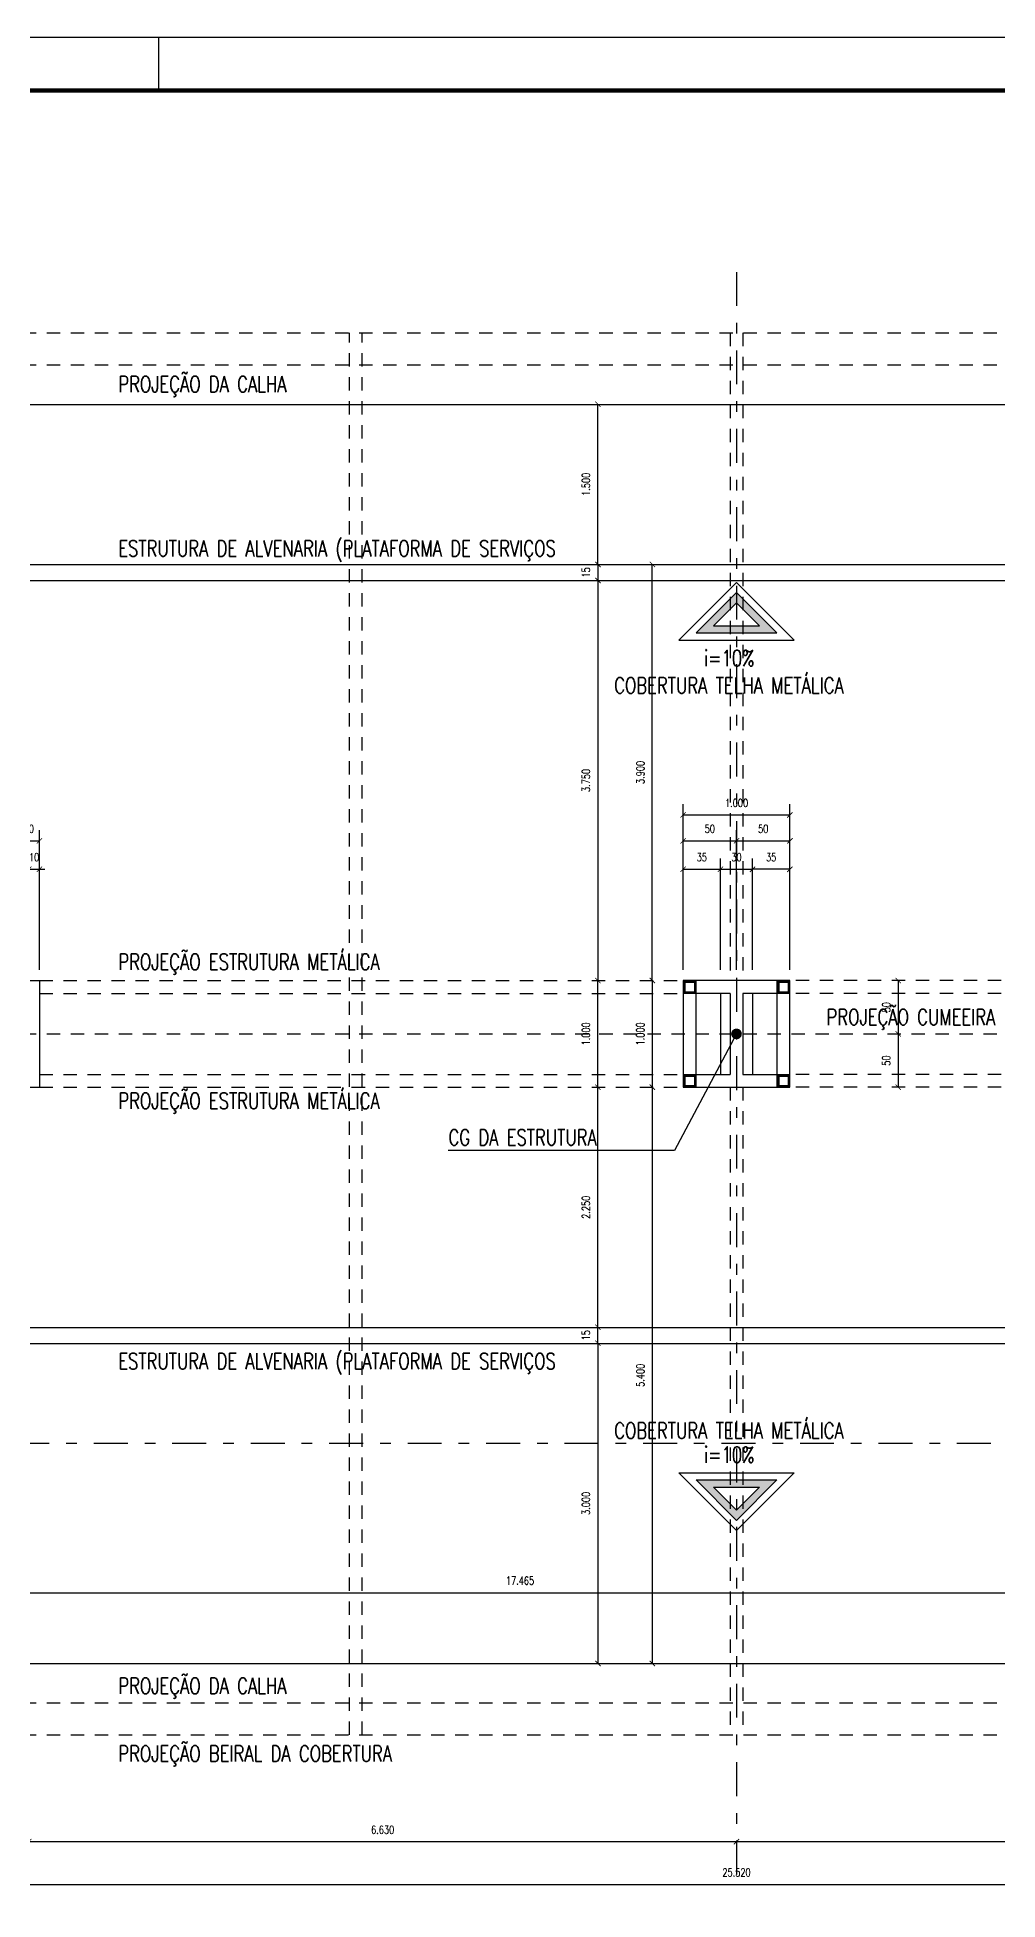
# Model space of a CAD drawing. Extents: x 231.8 to 328.5, y 64.7 to 125.7.
# Drawn here: x 289.37 to 298.36, y 108.22 to 125.68 of the extents above; entities that cross this region are included whole.
import ezdxf

# ---------------------------------------------------------------- set-up
doc = ezdxf.new("R2010")
doc.units = 0
doc.header["$LTSCALE"] = 0.1
doc.header["$MEASUREMENT"] = 0
doc.header["$PDMODE"] = 3
doc.linetypes.add('DASHDOT2', pattern=[12.7, 6.35, -3.175, 0, -3.175])
doc.linetypes.add('DASHED2', pattern=[0.375, 0.25, -0.125])
doc.layers.get('0').update_dxf_attribs({"linetype": 'CONTINUOUS'})
doc.layers.get('DEFPOINTS').update_dxf_attribs({"linetype": 'CONTINUOUS'})
for name, color, linetype in [('COTAS', 1, 'CONTINUOUS'), ('EIXO', 1, 'DASHDOT2'), ('ESTRUTURA_METÁLICA', 250, 'CONTINUOUS'), ('INDIC', 1, 'CONTINUOUS'), ('LINHA_DE_CORTE', 3, 'DASHDOT2'), ('PISO', 250, 'CONTINUOUS'), ('PRANCHA', 15, 'CONTINUOUS'), ('PROJEÇÃO', 7, 'DASHED2'), ('TEXTO_PISO_ÁREA', 1, 'CONTINUOUS'), ('VISTA_CORTE', 2, 'CONTINUOUS')]:
    doc.layers.add(name, color=color, linetype=linetype)
doc.styles.add('STYLE1', font='romans.shx', dxfattribs={"width": 0.75, "height": 0.075})
doc.dimstyles.get("Standard").update_dxf_attribs({"dimtxt": 0.18, "dimasz": 0.18, "dimexe": 0.18, "dimexo": 0.0625, "dimgap": 0.09, "dimtad": 0, "dimtih": 1, "dimtoh": 1, "dimdec": 4, "dimzin": 0, "dimdsep": 46, "dimtxsty": 'Standard', "dimcen": 0.09, "dimadec": 0, "dimazin": 0, "dimtfac": 1, "dimtdec": 4, "dimtofl": 0, "dimtmove": 0, "dimatfit": 3, "dimfxl": 1, "dimtolj": 1, "dimtzin": 0, "dimarcsym": 0})

# ---------------------------------------------------------------- blocks, each defined once
blk = doc.blocks.new('_ARCHTICK')
at = {"color": 0, "linetype": 'ByBlock', "const_width": 0.15}
blk.add_lwpolyline([(-0.5, -0.5), (0.5, 0.5)], dxfattribs=at)
blk = doc.blocks.new('*D119')
at = {"color": 1, "linetype": 'ByBlock'}
blk.add_line((291.347, 113.586), (291.347, 115.836), dxfattribs=at)
at = {"layer": 'DEFPOINTS', "color": 0, "linetype": 'ByBlock'}
for p in [(291.347, 115.836), (291.347, 115.836), (291.347, 113.586)]:
    blk.add_point(p, dxfattribs=at)
at = {"color": 1, "linetype": 'ByBlock', "xscale": 0.05, "yscale": 0.05, "zscale": 0.05}
for p, rotation in [((291.347, 115.836), 90), ((291.347, 113.586), 270)]:
    blk.add_blockref('_ARCHTICK', p, dxfattribs=dict(at, rotation=rotation))
at = {"color": 60, "linetype": 'ByBlock', "insert": (291.235, 114.711), "char_height": 0.075, "attachment_point": 5, "rotation": 90, "style": 'STYLE1'}
blk.add_mtext('\\A1;2.250', dxfattribs=at)
blk = doc.blocks.new('*D118')
at = {"color": 1, "linetype": 'ByBlock'}
blk.add_line((291.347, 113.436), (291.347, 113.586), dxfattribs=at)
at = {"layer": 'DEFPOINTS', "color": 0, "linetype": 'ByBlock'}
for p in [(291.347, 113.586), (291.347, 113.586), (291.347, 113.436)]:
    blk.add_point(p, dxfattribs=at)
at = {"color": 1, "linetype": 'ByBlock', "xscale": 0.05, "yscale": 0.05, "zscale": 0.05}
for p, rotation in [((291.347, 113.586), 90), ((291.347, 113.436), 270)]:
    blk.add_blockref('_ARCHTICK', p, dxfattribs=dict(at, rotation=rotation))
at = {"color": 60, "linetype": 'ByBlock', "insert": (291.235, 113.511), "char_height": 0.075, "attachment_point": 5, "rotation": 90, "style": 'STYLE1'}
blk.add_mtext('\\A1;15', dxfattribs=at)
blk = doc.blocks.new('*D117')
at = {"color": 1, "linetype": 'ByBlock'}
blk.add_line((291.347, 113.436), (291.347, 110.436), dxfattribs=at)
at = {"layer": 'DEFPOINTS', "color": 0, "linetype": 'ByBlock'}
for p in [(291.347, 113.436), (291.347, 110.436), (291.347, 110.436)]:
    blk.add_point(p, dxfattribs=at)
at = {"color": 1, "linetype": 'ByBlock', "xscale": 0.05, "yscale": 0.05, "zscale": 0.05}
for p, rotation in [((291.347, 113.436), 90), ((291.347, 110.436), 270)]:
    blk.add_blockref('_ARCHTICK', p, dxfattribs=dict(at, rotation=rotation))
at = {"color": 60, "linetype": 'ByBlock', "insert": (291.235, 111.936), "char_height": 0.075, "attachment_point": 5, "rotation": 90, "style": 'STYLE1'}
blk.add_mtext('\\A1;3.000', dxfattribs=at)
blk = doc.blocks.new('*D123')
at = {"color": 1, "linetype": 'ByBlock'}
blk.add_line((291.347, 120.586), (291.347, 116.836), dxfattribs=at)
at = {"layer": 'DEFPOINTS', "color": 0, "linetype": 'ByBlock'}
for p in [(291.347, 120.586), (291.347, 116.836), (291.347, 116.836)]:
    blk.add_point(p, dxfattribs=at)
at = {"color": 1, "linetype": 'ByBlock', "xscale": 0.05, "yscale": 0.05, "zscale": 0.05}
for p, rotation in [((291.347, 120.586), 90), ((291.347, 116.836), 270)]:
    blk.add_blockref('_ARCHTICK', p, dxfattribs=dict(at, rotation=rotation))
at = {"color": 60, "linetype": 'ByBlock', "insert": (291.235, 118.711), "char_height": 0.075, "attachment_point": 5, "rotation": 90, "style": 'STYLE1'}
blk.add_mtext('\\A1;3.750', dxfattribs=at)
blk = doc.blocks.new('*D120')
at = {"color": 1, "linetype": 'ByBlock'}
blk.add_line((291.347, 115.836), (291.347, 116.836), dxfattribs=at)
at = {"layer": 'DEFPOINTS', "color": 0, "linetype": 'ByBlock'}
for p in [(291.347, 116.836), (291.347, 116.836), (291.347, 115.836)]:
    blk.add_point(p, dxfattribs=at)
at = {"color": 1, "linetype": 'ByBlock', "xscale": 0.05, "yscale": 0.05, "zscale": 0.05}
for p, rotation in [((291.347, 116.836), 90), ((291.347, 115.836), 270)]:
    blk.add_blockref('_ARCHTICK', p, dxfattribs=dict(at, rotation=rotation))
at = {"color": 60, "linetype": 'ByBlock', "insert": (291.235, 116.336), "char_height": 0.075, "attachment_point": 5, "rotation": 90, "style": 'STYLE1'}
blk.add_mtext('\\A1;1.000', dxfattribs=at)
blk = doc.blocks.new('*D122')
at = {"color": 1, "linetype": 'ByBlock'}
blk.add_line((291.347, 120.736), (291.347, 120.586), dxfattribs=at)
at = {"layer": 'DEFPOINTS', "color": 0, "linetype": 'ByBlock'}
for p in [(291.347, 120.736), (291.347, 120.586), (291.347, 120.586)]:
    blk.add_point(p, dxfattribs=at)
at = {"color": 1, "linetype": 'ByBlock', "xscale": 0.05, "yscale": 0.05, "zscale": 0.05}
for p, rotation in [((291.347, 120.736), 90), ((291.347, 120.586), 270)]:
    blk.add_blockref('_ARCHTICK', p, dxfattribs=dict(at, rotation=rotation))
at = {"color": 60, "linetype": 'ByBlock', "insert": (291.235, 120.661), "char_height": 0.075, "attachment_point": 5, "rotation": 90, "style": 'STYLE1'}
blk.add_mtext('\\A1;15', dxfattribs=at)
blk = doc.blocks.new('*D121')
at = {"color": 1, "linetype": 'ByBlock'}
blk.add_line((291.347, 120.736), (291.347, 122.236), dxfattribs=at)
at = {"layer": 'DEFPOINTS', "color": 0, "linetype": 'ByBlock'}
for p in [(291.347, 122.236), (291.347, 122.236), (291.347, 120.736)]:
    blk.add_point(p, dxfattribs=at)
at = {"color": 1, "linetype": 'ByBlock', "xscale": 0.05, "yscale": 0.05, "zscale": 0.05}
for p, rotation in [((291.347, 122.236), 90), ((291.347, 120.736), 270)]:
    blk.add_blockref('_ARCHTICK', p, dxfattribs=dict(at, rotation=rotation))
at = {"color": 60, "linetype": 'ByBlock', "insert": (291.235, 121.486), "char_height": 0.075, "attachment_point": 5, "rotation": 90, "style": 'STYLE1'}
blk.add_mtext('\\A1;1.500', dxfattribs=at)
blk = doc.blocks.new('*D133')
at = {"color": 1, "linetype": 'ByBlock'}
for p, q in [((299.005, 108.766), (292.375, 108.766)), ((292.375, 108.756), (292.375, 108.666)), ((299.005, 108.756), (299.005, 108.666))]:
    blk.add_line(p, q, dxfattribs=at)
at = {"layer": 'DEFPOINTS', "color": 0, "linetype": 'ByBlock'}
for p in [(292.375, 108.856), (292.375, 108.766), (299.005, 108.856)]:
    blk.add_point(p, dxfattribs=at)
at = {"color": 1, "linetype": 'ByBlock', "xscale": 0.05, "yscale": 0.05, "zscale": 0.05, "rotation": 180}
blk.add_blockref('_ARCHTICK', (292.375, 108.766), dxfattribs=at)
at = {"color": 1, "linetype": 'ByBlock', "xscale": 0.05, "yscale": 0.05, "zscale": 0.05}
blk.add_blockref('_ARCHTICK', (299.005, 108.766), dxfattribs=at)
at = {"color": 60, "linetype": 'ByBlock', "insert": (295.69, 108.878), "char_height": 0.075, "attachment_point": 5, "style": 'STYLE1'}
blk.add_mtext('\\A1;6.630', dxfattribs=at)
blk = doc.blocks.new('*D134')
at = {"color": 1, "linetype": 'ByBlock'}
for p, q in [((305.635, 108.766), (299.005, 108.766)), ((299.005, 108.756), (299.005, 108.666)), ((305.635, 108.756), (305.635, 108.666))]:
    blk.add_line(p, q, dxfattribs=at)
at = {"layer": 'DEFPOINTS', "color": 0, "linetype": 'ByBlock'}
for p in [(299.005, 108.856), (299.005, 108.766), (305.635, 108.856)]:
    blk.add_point(p, dxfattribs=at)
at = {"color": 1, "linetype": 'ByBlock', "xscale": 0.05, "yscale": 0.05, "zscale": 0.05, "rotation": 180}
blk.add_blockref('_ARCHTICK', (299.005, 108.766), dxfattribs=at)
at = {"color": 1, "linetype": 'ByBlock', "xscale": 0.05, "yscale": 0.05, "zscale": 0.05}
blk.add_blockref('_ARCHTICK', (305.635, 108.766), dxfattribs=at)
at = {"color": 60, "linetype": 'ByBlock', "insert": (302.32, 108.878), "char_height": 0.075, "attachment_point": 5, "style": 'STYLE1'}
blk.add_mtext('\\A1;6.630', dxfattribs=at)
blk = doc.blocks.new('*D136')
at = {"color": 1, "linetype": 'ByBlock'}
for p, q in [((286.245, 109.666), (286.245, 108.266)), ((311.765, 109.666), (311.765, 108.266)), ((286.245, 108.366), (311.765, 108.366))]:
    blk.add_line(p, q, dxfattribs=at)
at = {"layer": 'DEFPOINTS', "color": 0, "linetype": 'ByBlock'}
for p in [(286.245, 109.766), (311.765, 109.766), (311.765, 108.366)]:
    blk.add_point(p, dxfattribs=at)
at = {"color": 1, "linetype": 'ByBlock', "xscale": 0.05, "yscale": 0.05, "zscale": 0.05, "rotation": 180}
blk.add_blockref('_ARCHTICK', (286.245, 108.366), dxfattribs=at)
at = {"color": 1, "linetype": 'ByBlock', "xscale": 0.05, "yscale": 0.05, "zscale": 0.05}
blk.add_blockref('_ARCHTICK', (311.765, 108.366), dxfattribs=at)
at = {"color": 60, "linetype": 'ByBlock', "insert": (299.005, 108.478), "char_height": 0.075, "attachment_point": 5, "style": 'STYLE1'}
blk.add_mtext('\\A1;25.520', dxfattribs=at)
blk = doc.blocks.new('*D137')
at = {"color": 1, "linetype": 'ByBlock'}
blk.add_line((290.833, 115.836), (290.833, 116.836), dxfattribs=at)
at = {"layer": 'DEFPOINTS', "color": 0, "linetype": 'ByBlock'}
for p in [(290.833, 116.836), (290.833, 116.836), (290.833, 115.836)]:
    blk.add_point(p, dxfattribs=at)
at = {"color": 1, "linetype": 'ByBlock', "xscale": 0.05, "yscale": 0.05, "zscale": 0.05}
for p, rotation in [((290.833, 116.836), 90), ((290.833, 115.836), 270)]:
    blk.add_blockref('_ARCHTICK', p, dxfattribs=dict(at, rotation=rotation))
at = {"color": 60, "linetype": 'ByBlock', "insert": (290.72, 116.336), "char_height": 0.075, "attachment_point": 5, "rotation": 90, "style": 'STYLE1'}
blk.add_mtext('\\A1;1.000', dxfattribs=at)
blk = doc.blocks.new('*D138')
at = {"color": 1, "linetype": 'ByBlock'}
blk.add_line((298.216, 115.836), (298.216, 110.436), dxfattribs=at)
at = {"layer": 'DEFPOINTS', "color": 0, "linetype": 'ByBlock'}
for p in [(298.216, 115.836), (298.216, 110.436), (298.216, 110.436)]:
    blk.add_point(p, dxfattribs=at)
at = {"color": 1, "linetype": 'ByBlock', "xscale": 0.05, "yscale": 0.05, "zscale": 0.05}
for p, rotation in [((298.216, 115.836), 90), ((298.216, 110.436), 270)]:
    blk.add_blockref('_ARCHTICK', p, dxfattribs=dict(at, rotation=rotation))
at = {"color": 60, "linetype": 'ByBlock', "insert": (298.104, 113.136), "char_height": 0.075, "attachment_point": 5, "rotation": 90, "style": 'STYLE1'}
blk.add_mtext('\\A1;5.400', dxfattribs=at)
blk = doc.blocks.new('*D139')
at = {"color": 1, "linetype": 'ByBlock'}
blk.add_line((298.216, 116.836), (298.216, 120.736), dxfattribs=at)
at = {"layer": 'DEFPOINTS', "color": 0, "linetype": 'ByBlock'}
for p in [(298.216, 120.736), (298.216, 120.736), (298.216, 116.836)]:
    blk.add_point(p, dxfattribs=at)
at = {"color": 1, "linetype": 'ByBlock', "xscale": 0.05, "yscale": 0.05, "zscale": 0.05}
for p, rotation in [((298.216, 120.736), 90), ((298.216, 116.836), 270)]:
    blk.add_blockref('_ARCHTICK', p, dxfattribs=dict(at, rotation=rotation))
at = {"color": 60, "linetype": 'ByBlock', "insert": (298.104, 118.786), "char_height": 0.075, "attachment_point": 5, "rotation": 90, "style": 'STYLE1'}
blk.add_mtext('\\A1;3.900', dxfattribs=at)
blk = doc.blocks.new('*D140')
at = {"color": 1, "linetype": 'ByBlock'}
for p, q in [((298.505, 116.936), (298.505, 118.488)), ((298.505, 118.388), (299.505, 118.388)), ((299.505, 116.936), (299.505, 118.488))]:
    blk.add_line(p, q, dxfattribs=at)
at = {"layer": 'DEFPOINTS', "color": 0, "linetype": 'ByBlock'}
for p in [(299.505, 118.388), (298.505, 116.836), (299.505, 116.836)]:
    blk.add_point(p, dxfattribs=at)
at = {"color": 1, "linetype": 'ByBlock', "xscale": 0.05, "yscale": 0.05, "zscale": 0.05, "rotation": 180}
blk.add_blockref('_ARCHTICK', (298.505, 118.388), dxfattribs=at)
at = {"color": 1, "linetype": 'ByBlock', "xscale": 0.05, "yscale": 0.05, "zscale": 0.05}
blk.add_blockref('_ARCHTICK', (299.505, 118.388), dxfattribs=at)
at = {"color": 60, "linetype": 'ByBlock', "insert": (299.005, 118.5), "char_height": 0.075, "attachment_point": 5, "style": 'STYLE1'}
blk.add_mtext('\\A1;1.000', dxfattribs=at)
blk = doc.blocks.new('*D141')
at = {"color": 1, "linetype": 'ByBlock'}
for p, q in [((298.505, 116.936), (298.505, 118.245)), ((299.005, 116.936), (299.005, 118.245)), ((298.505, 118.145), (299.005, 118.145))]:
    blk.add_line(p, q, dxfattribs=at)
at = {"layer": 'DEFPOINTS', "color": 0, "linetype": 'ByBlock'}
for p in [(299.005, 118.145), (298.505, 116.836), (299.005, 116.836)]:
    blk.add_point(p, dxfattribs=at)
at = {"color": 1, "linetype": 'ByBlock', "xscale": 0.05, "yscale": 0.05, "zscale": 0.05, "rotation": 180}
blk.add_blockref('_ARCHTICK', (298.505, 118.145), dxfattribs=at)
at = {"color": 1, "linetype": 'ByBlock', "xscale": 0.05, "yscale": 0.05, "zscale": 0.05}
blk.add_blockref('_ARCHTICK', (299.005, 118.145), dxfattribs=at)
at = {"color": 60, "linetype": 'ByBlock', "insert": (298.755, 118.258), "char_height": 0.075, "attachment_point": 5, "style": 'STYLE1'}
blk.add_mtext('\\A1;50', dxfattribs=at)
blk = doc.blocks.new('*D142')
at = {"color": 1, "linetype": 'ByBlock'}
for p, q in [((299.005, 117.036), (299.005, 118.245)), ((299.505, 116.936), (299.505, 118.245)), ((299.005, 118.145), (299.505, 118.145))]:
    blk.add_line(p, q, dxfattribs=at)
at = {"layer": 'DEFPOINTS', "color": 0, "linetype": 'ByBlock'}
for p in [(299.505, 118.145), (299.005, 116.936), (299.505, 116.836)]:
    blk.add_point(p, dxfattribs=at)
at = {"color": 1, "linetype": 'ByBlock', "xscale": 0.05, "yscale": 0.05, "zscale": 0.05, "rotation": 180}
blk.add_blockref('_ARCHTICK', (299.005, 118.145), dxfattribs=at)
at = {"color": 1, "linetype": 'ByBlock', "xscale": 0.05, "yscale": 0.05, "zscale": 0.05}
blk.add_blockref('_ARCHTICK', (299.505, 118.145), dxfattribs=at)
at = {"color": 60, "linetype": 'ByBlock', "insert": (299.255, 118.258), "char_height": 0.075, "attachment_point": 5, "style": 'STYLE1'}
blk.add_mtext('\\A1;50', dxfattribs=at)
blk = doc.blocks.new('*D144')
at = {"color": 1, "linetype": 'ByBlock'}
for p, q in [((292.275, 117.879), (292.225, 117.879)), ((292.275, 116.936), (292.275, 117.979)), ((292.275, 117.879), (292.375, 117.879)), ((292.375, 116.936), (292.375, 117.979)), ((292.375, 117.879), (292.425, 117.879))]:
    blk.add_line(p, q, dxfattribs=at)
at = {"layer": 'DEFPOINTS', "color": 0, "linetype": 'ByBlock'}
for p in [(292.375, 117.879), (292.275, 116.836), (292.375, 116.836)]:
    blk.add_point(p, dxfattribs=at)
at = {"color": 1, "linetype": 'ByBlock', "xscale": 0.05, "yscale": 0.05, "zscale": 0.05}
blk.add_blockref('_ARCHTICK', (292.275, 117.879), dxfattribs=at)
at = {"color": 1, "linetype": 'ByBlock', "xscale": 0.05, "yscale": 0.05, "zscale": 0.05, "rotation": 180}
blk.add_blockref('_ARCHTICK', (292.375, 117.879), dxfattribs=at)
at = {"color": 60, "linetype": 'ByBlock', "insert": (292.325, 117.992), "char_height": 0.075, "attachment_point": 5, "style": 'STYLE1'}
blk.add_mtext('\\A1;10', dxfattribs=at)
blk = doc.blocks.new('*D145')
at = {"color": 1, "linetype": 'ByBlock'}
for p, q in [((292.275, 117.036), (292.275, 118.245)), ((292.475, 117.036), (292.475, 118.245)), ((292.275, 118.145), (292.475, 118.145))]:
    blk.add_line(p, q, dxfattribs=at)
at = {"layer": 'DEFPOINTS', "color": 0, "linetype": 'ByBlock'}
for p in [(292.475, 118.145), (292.275, 116.936), (292.475, 116.936)]:
    blk.add_point(p, dxfattribs=at)
at = {"color": 1, "linetype": 'ByBlock', "xscale": 0.05, "yscale": 0.05, "zscale": 0.05, "rotation": 180}
blk.add_blockref('_ARCHTICK', (292.275, 118.145), dxfattribs=at)
at = {"color": 1, "linetype": 'ByBlock', "xscale": 0.05, "yscale": 0.05, "zscale": 0.05}
blk.add_blockref('_ARCHTICK', (292.475, 118.145), dxfattribs=at)
at = {"color": 60, "linetype": 'ByBlock', "insert": (292.375, 118.258), "char_height": 0.075, "attachment_point": 5, "style": 'STYLE1'}
blk.add_mtext('\\A1;20', dxfattribs=at)
blk = doc.blocks.new('*D150')
at = {"color": 1, "linetype": 'ByBlock'}
blk.add_line((306.75, 116.836), (306.75, 116.336), dxfattribs=at)
at = {"layer": 'DEFPOINTS', "color": 0, "linetype": 'ByBlock'}
for p in [(306.75, 116.836), (306.75, 116.336), (306.75, 116.336)]:
    blk.add_point(p, dxfattribs=at)
at = {"color": 1, "linetype": 'ByBlock', "xscale": 0.05, "yscale": 0.05, "zscale": 0.05}
for p, rotation in [((306.75, 116.836), 90), ((306.75, 116.336), 270)]:
    blk.add_blockref('_ARCHTICK', p, dxfattribs=dict(at, rotation=rotation))
at = {"color": 60, "linetype": 'ByBlock', "insert": (306.638, 116.586), "char_height": 0.075, "attachment_point": 5, "rotation": 90, "style": 'STYLE1'}
blk.add_mtext('\\A1;50', dxfattribs=at)
blk = doc.blocks.new('*D151')
at = {"color": 1, "linetype": 'ByBlock'}
blk.add_line((306.75, 116.336), (306.75, 115.836), dxfattribs=at)
at = {"layer": 'DEFPOINTS', "color": 0, "linetype": 'ByBlock'}
for p in [(306.75, 116.336), (306.75, 115.836), (306.75, 115.836)]:
    blk.add_point(p, dxfattribs=at)
at = {"color": 1, "linetype": 'ByBlock', "xscale": 0.05, "yscale": 0.05, "zscale": 0.05}
for p, rotation in [((306.75, 116.336), 90), ((306.75, 115.836), 270)]:
    blk.add_blockref('_ARCHTICK', p, dxfattribs=dict(at, rotation=rotation))
at = {"color": 60, "linetype": 'ByBlock', "insert": (306.638, 116.086), "char_height": 0.075, "attachment_point": 5, "rotation": 90, "style": 'STYLE1'}
blk.add_mtext('\\A1;50', dxfattribs=at)
blk = doc.blocks.new('*D182')
at = {"color": 1, "linetype": 'ByBlock'}
for p, q in [((284.152, 113.336), (284.152, 110.999)), ((301.617, 113.336), (301.617, 110.999)), ((284.152, 111.099), (301.617, 111.099))]:
    blk.add_line(p, q, dxfattribs=at)
at = {"layer": 'DEFPOINTS', "color": 0, "linetype": 'ByBlock'}
for p in [(284.152, 113.436), (301.617, 113.436), (301.617, 111.099)]:
    blk.add_point(p, dxfattribs=at)
at = {"color": 1, "linetype": 'ByBlock', "xscale": 0.05, "yscale": 0.05, "zscale": 0.05, "rotation": 180}
blk.add_blockref('_ARCHTICK', (284.152, 111.099), dxfattribs=at)
at = {"color": 1, "linetype": 'ByBlock', "xscale": 0.05, "yscale": 0.05, "zscale": 0.05}
blk.add_blockref('_ARCHTICK', (301.617, 111.099), dxfattribs=at)
at = {"color": 60, "linetype": 'ByBlock', "insert": (292.884, 111.212), "char_height": 0.075, "attachment_point": 5, "style": 'STYLE1'}
blk.add_mtext('\\A1;17.465', dxfattribs=at)
blk = doc.blocks.new('*D191')
at = {"color": 1, "linetype": 'ByBlock'}
for p, q in [((294.412, 116.936), (294.412, 117.979)), ((294.412, 117.879), (294.762, 117.879)), ((294.762, 116.936), (294.762, 117.979))]:
    blk.add_line(p, q, dxfattribs=at)
at = {"layer": 'DEFPOINTS', "color": 0, "linetype": 'ByBlock'}
for p in [(294.762, 117.879), (294.412, 116.836), (294.762, 116.836)]:
    blk.add_point(p, dxfattribs=at)
at = {"color": 1, "linetype": 'ByBlock', "xscale": 0.05, "yscale": 0.05, "zscale": 0.05, "rotation": 180}
blk.add_blockref('_ARCHTICK', (294.412, 117.879), dxfattribs=at)
at = {"color": 1, "linetype": 'ByBlock', "xscale": 0.05, "yscale": 0.05, "zscale": 0.05}
blk.add_blockref('_ARCHTICK', (294.762, 117.879), dxfattribs=at)
at = {"color": 60, "linetype": 'ByBlock', "insert": (294.587, 117.992), "char_height": 0.075, "attachment_point": 5, "style": 'STYLE1'}
blk.add_mtext('\\A1;35', dxfattribs=at)
blk = doc.blocks.new('*D192')
at = {"color": 1, "linetype": 'ByBlock'}
for p, q in [((295.062, 116.936), (295.062, 117.979)), ((295.412, 117.879), (295.062, 117.879)), ((295.412, 116.936), (295.412, 117.979))]:
    blk.add_line(p, q, dxfattribs=at)
at = {"layer": 'DEFPOINTS', "color": 0, "linetype": 'ByBlock'}
for p in [(295.062, 117.879), (295.062, 116.836), (295.412, 116.836)]:
    blk.add_point(p, dxfattribs=at)
at = {"color": 1, "linetype": 'ByBlock', "xscale": 0.05, "yscale": 0.05, "zscale": 0.05, "rotation": 180}
blk.add_blockref('_ARCHTICK', (295.062, 117.879), dxfattribs=at)
at = {"color": 1, "linetype": 'ByBlock', "xscale": 0.05, "yscale": 0.05, "zscale": 0.05}
blk.add_blockref('_ARCHTICK', (295.412, 117.879), dxfattribs=at)
at = {"color": 60, "linetype": 'ByBlock', "insert": (295.237, 117.992), "char_height": 0.075, "attachment_point": 5, "style": 'STYLE1'}
blk.add_mtext('\\A1;35', dxfattribs=at)
blk = doc.blocks.new('*D193')
at = {"color": 1, "linetype": 'ByBlock'}
for p, q in [((294.762, 116.936), (294.762, 117.979)), ((294.762, 117.879), (295.062, 117.879)), ((295.062, 116.936), (295.062, 117.979))]:
    blk.add_line(p, q, dxfattribs=at)
at = {"layer": 'DEFPOINTS', "color": 0, "linetype": 'ByBlock'}
for p in [(295.062, 117.879), (294.762, 116.836), (295.062, 116.836)]:
    blk.add_point(p, dxfattribs=at)
at = {"color": 1, "linetype": 'ByBlock', "xscale": 0.05, "yscale": 0.05, "zscale": 0.05, "rotation": 180}
blk.add_blockref('_ARCHTICK', (294.762, 117.879), dxfattribs=at)
at = {"color": 1, "linetype": 'ByBlock', "xscale": 0.05, "yscale": 0.05, "zscale": 0.05}
blk.add_blockref('_ARCHTICK', (295.062, 117.879), dxfattribs=at)
at = {"color": 60, "linetype": 'ByBlock', "insert": (294.912, 117.992), "char_height": 0.075, "attachment_point": 5, "style": 'STYLE1'}
blk.add_mtext('\\A1;30', dxfattribs=at)

msp = doc.modelspace()

# ---------------------------------------------------------------- hatches: boundary and pattern name
at = {"layer": 'ESTRUTURA_METÁLICA'}
h = msp.add_hatch(color=256, dxfattribs=at)
h.paths.add_polyline_path([(295.5364, 116.8359), (295.4164, 116.8359), (295.4164, 116.7159), (295.5364, 116.7159)])
h.paths.add_polyline_path([(295.5214, 116.8209), (295.5214, 116.7309), (295.4314, 116.7309), (295.4314, 116.8209)], flags=16)
h = msp.add_hatch(color=256, dxfattribs=at)
h.paths.add_polyline_path([(296.4164, 116.8359), (296.2964, 116.8359), (296.2964, 116.7159), (296.4164, 116.7159)])
h.paths.add_polyline_path([(296.4014, 116.8209), (296.4014, 116.7309), (296.3114, 116.7309), (296.3114, 116.8209)], flags=16)
h = msp.add_hatch(color=256, dxfattribs=at)
h.paths.add_polyline_path([(295.5364, 115.9559), (295.4164, 115.9559), (295.4164, 115.8359), (295.5364, 115.8359)])
h.paths.add_polyline_path([(295.5214, 115.9409), (295.5214, 115.8509), (295.4314, 115.8509), (295.4314, 115.9409)], flags=16)
h = msp.add_hatch(color=256, dxfattribs=at)
h.paths.add_polyline_path([(296.4164, 115.9559), (296.2964, 115.9559), (296.2964, 115.8359), (296.4164, 115.8359)])
h.paths.add_polyline_path([(296.4014, 115.9409), (296.4014, 115.8509), (296.3114, 115.8509), (296.3114, 115.9409)], flags=16)
at = {"layer": 'INDIC', "ltscale": 0.02}
h = msp.add_hatch(color=256, dxfattribs=at)
h.paths.add_polyline_path([(296.2945, 120.0934), (295.9164, 120.4715), (295.5383, 120.0934)])
h.paths.add_polyline_path([(295.7017, 120.1611), (295.9164, 120.3758), (296.1311, 120.1611)], flags=16)
h = msp.add_hatch(color=256, dxfattribs=at)
h.paths.add_polyline_path([(295.5383, 112.1555), (295.9164, 111.7774), (296.2945, 112.1555)])
h.paths.add_polyline_path([(296.1311, 112.0878), (295.9164, 111.8731), (295.7017, 112.0878)], flags=16)

# ---------------------------------------------------------------- linework, layer by layer
at = {"layer": 'EIXO', "ltscale": 0.5}
msp.add_line((295.9164, 123.4759), (295.9164, 108.3659), dxfattribs=at)
at = {"layer": 'ESTRUTURA_METÁLICA'}
for p, q in [((295.4164, 116.8359), (295.4164, 115.8359)), ((296.4164, 116.8359), (295.4164, 116.8359)), ((295.4314, 116.8209), (295.5214, 116.8209)), ((295.4314, 116.8209), (295.4314, 116.7309)), ((295.5214, 116.8209), (295.5214, 116.7309)), ((295.5364, 116.8359), (295.5364, 115.8359)), ((296.2964, 115.8359), (296.2964, 116.8359)), ((296.3114, 116.8209), (296.4014, 116.8209)), ((296.3114, 116.8209), (296.3114, 116.7309)), ((296.4014, 116.8209), (296.4014, 116.7309)), ((296.4164, 115.8359), (296.4164, 116.8359)), ((295.8564, 116.7159), (295.4164, 116.7159)), ((295.4314, 116.7309), (295.5214, 116.7309)), ((295.8564, 116.7159), (295.8564, 115.9559)), ((296.4164, 116.7159), (295.9764, 116.7159)), ((295.9764, 116.7159), (295.9764, 115.9559)), ((296.3114, 116.7309), (296.4014, 116.7309)), ((295.4164, 115.9559), (295.8564, 115.9559)), ((295.4314, 115.9409), (295.5214, 115.9409)), ((295.4314, 115.9409), (295.4314, 115.8509)), ((295.5214, 115.9409), (295.5214, 115.8509)), ((295.9764, 115.9559), (296.4164, 115.9559)), ((296.3114, 115.9409), (296.4014, 115.9409)), ((296.3114, 115.9409), (296.3114, 115.8509)), ((296.4014, 115.9409), (296.4014, 115.8509)), ((295.4164, 115.8359), (296.4164, 115.8359)), ((295.4314, 115.8509), (295.5214, 115.8509)), ((296.3114, 115.8509), (296.4014, 115.8509))]:
    msp.add_line(p, q, dxfattribs=at)
at = {"layer": 'INDIC', "ltscale": 0.02}
for p, q in [((295.9164, 120.5672), (295.3749, 120.0257)), ((295.9164, 120.4715), (295.5383, 120.0934)), ((296.458, 120.0257), (295.9164, 120.5672)), ((296.2945, 120.0934), (295.9164, 120.4715)), ((295.9164, 120.3758), (295.7017, 120.1611)), ((296.1311, 120.1611), (295.9164, 120.3758)), ((295.9164, 111.6816), (295.3749, 112.2232)), ((295.9164, 111.7774), (295.5383, 112.1555)), ((295.9164, 111.8731), (295.7017, 112.0878)), ((296.458, 112.2232), (295.9164, 111.6816)), ((296.2945, 112.1555), (295.9164, 111.7774)), ((296.1311, 112.0878), (295.9164, 111.8731))]:
    msp.add_line(p, q, dxfattribs=at)
at = {"layer": 'INDIC'}
for p, q in [((295.5383, 120.0934), (296.2945, 120.0934)), ((295.7017, 120.1611), (296.1311, 120.1611)), ((295.3749, 120.0257), (296.458, 120.0257)), ((295.9164, 116.3359), (295.3345, 115.2437)), ((295.3345, 115.2437), (293.215, 115.2437)), ((295.3749, 112.2232), (296.458, 112.2232)), ((295.5383, 112.1555), (296.2945, 112.1555)), ((295.7017, 112.0878), (296.1311, 112.0878))]:
    msp.add_line(p, q, dxfattribs=at)
at = {"layer": 'INDIC', "const_width": 0.05}
msp.add_lwpolyline([(295.8914, 116.3359, 1), (295.9414, 116.3359, 1)], format="xyb", close=True, dxfattribs=at)
at = {"layer": 'LINHA_DE_CORTE', "ltscale": 0.5}
msp.add_line((309.324, 112.497), (281.7168, 112.497), dxfattribs=at)
at = {"layer": 'PISO'}
for p, q in [((283.6564, 122.2359), (308.1764, 122.2359)), ((283.6564, 110.4359), (306.1764, 110.4359))]:
    msp.add_line(p, q, dxfattribs=at)
at = {"layer": 'PRANCHA', "color": 250}
for p, q in [((280.5028, 125.6761), (328.5028, 125.6761)), ((290.5028, 125.6761), (290.5028, 125.1761))]:
    msp.add_line(p, q, dxfattribs=at)
at = {"layer": 'PRANCHA', "color": 250, "const_width": 0.04}
msp.add_lwpolyline([(328.0028, 125.1761), (281.0028, 125.1761), (281.0028, 97.6761), (328.0028, 97.6761), (328.0028, 125.1761)], dxfattribs=at)
at = {"layer": 'PROJEÇÃO', "ltscale": 5}
for p, q in [((283.1564, 122.9059), (308.6764, 122.9059)), ((292.2914, 109.7659), (292.2914, 122.9059)), ((292.4114, 109.7659), (292.4114, 122.9059)), ((295.8564, 122.9059), (295.8564, 116.8359)), ((295.9764, 122.9059), (295.9764, 116.8359)), ((283.1564, 122.6059), (308.6764, 122.6059)), ((289.3864, 116.8359), (295.4164, 116.8359)), ((302.4464, 116.8359), (296.4164, 116.8359)), ((289.3864, 116.7159), (295.4164, 116.7159)), ((302.4464, 116.7159), (296.4164, 116.7159)), ((283.1564, 116.3359), (308.6764, 116.3359)), ((289.3864, 115.9559), (295.4164, 115.9559)), ((302.4464, 115.9559), (296.4164, 115.9559)), ((289.3864, 115.8359), (295.4164, 115.8359)), ((295.8564, 115.8359), (295.8564, 109.7659)), ((295.9764, 115.8359), (295.9764, 109.7659)), ((302.4464, 115.8359), (296.4164, 115.8359)), ((283.1564, 110.0659), (308.6764, 110.0659)), ((283.1564, 109.7659), (308.6764, 109.7659))]:
    msp.add_line(p, q, dxfattribs=at)
at = {"layer": 'VISTA_CORTE', "ltscale": 5}
for p, q in [((285.1564, 120.7359), (302.6214, 120.7359)), ((285.3064, 120.5859), (302.4714, 120.5859)), ((285.3064, 113.5859), (302.4714, 113.5859)), ((285.1564, 113.4359), (302.6214, 113.4359))]:
    msp.add_line(p, q, dxfattribs=at)
at = {"layer": 'VISTA_CORTE'}
for p, q in [((289.1864, 116.8359), (289.3864, 116.8359)), ((289.3864, 116.8359), (289.3864, 115.8359)), ((289.1864, 115.8359), (289.3864, 115.8359))]:
    msp.add_line(p, q, dxfattribs=at)
at = {"layer": 'VISTA_CORTE', "ltscale": 0.5}
for p, q in [((295.7664, 116.7159), (295.7664, 115.9559)), ((296.0664, 116.7159), (296.0664, 115.9559))]:
    msp.add_line(p, q, dxfattribs=at)

# ---------------------------------------------------------------- texts
at = {"layer": 'INDIC', "style": 'STYLE1', "width": 0.75}
msp.add_text('CG DA ESTRUTURA', height=0.15, dxfattribs=at).set_placement((293.2192, 115.2912))
at = {"layer": 'TEXTO_PISO_ÁREA', "style": 'STYLE1', "width": 0.75}
for s, p in [('PROJEÇÃO DA CALHA', (290.1255, 122.3502)), ('ESTRUTURA DE ALVENARIA (PLATAFORMA DE SERVIÇOS', (290.1255, 120.8107)), ('i=10%', (295.6121, 119.7816)), ('COBERTURA TELHA METÁLICA', (294.7712, 119.5271)), ('PROJEÇÃO ESTRUTURA METÁLICA', (290.1255, 116.936)), ('PROJEÇÃO CUMEEIRA', (296.76, 116.4191)), ('PROJEÇÃO ESTRUTURA METÁLICA', (290.1255, 115.6339)), ('ESTRUTURA DE ALVENARIA (PLATAFORMA DE SERVIÇOS', (290.1255, 113.1946)), ('COBERTURA TELHA METÁLICA', (294.7712, 112.5432)), ('i=10%', (295.6121, 112.3173)), ('PROJEÇÃO DA CALHA', (290.1255, 110.1515)), ('PROJEÇÃO BEIRAL DA COBERTURA', (290.1255, 109.5164))]:
    msp.add_text(s, height=0.15, dxfattribs=at).set_placement(p)

# ---------------------------------------------------------------- dimensions: what is measured, and where the dimension line sits
at = {"layer": 'COTAS'}
for base, p1, p2, picture, middle, set_off in [((294.6186, 122.2359), (294.6186, 120.7359), (294.6186, 122.2359), '*D121', (294.5061, 121.4859), (3.2715, 0)), ((294.6186, 116.8359), (294.6186, 120.5859), (294.6186, 116.8359), '*D123', (294.5061, 118.7109), (3.2715, 0)), ((295.1282, 120.7359), (295.1282, 116.8359), (295.1282, 120.7359), '*D139', (295.0157, 118.7859), (-3.0883, 0)), ((294.6186, 116.8359), (294.6186, 115.8359), (294.6186, 116.8359), '*D120', (294.5061, 116.3359), (3.2715, 0)), ((295.1282, 116.8359), (295.1282, 115.8359), (295.1282, 116.8359), '*D137', (295.0157, 116.3359), (4.2955, 0)), ((294.6186, 115.8359), (294.6186, 113.5859), (294.6186, 115.8359), '*D119', (294.5061, 114.7109), (3.2715, 0)), ((295.1282, 110.4359), (295.1282, 115.8359), (295.1282, 110.4359), '*D138', (295.0157, 113.1359), (-3.0883, 0)), ((294.6186, 110.4359), (294.6186, 113.4359), (294.6186, 110.4359), '*D117', (294.5061, 111.9359), (3.2715, 0))]:
    dim = msp.add_linear_dim(base=base, p1=p1, p2=p2, angle=90, dimstyle='Standard', override={"dimtxt": 0.075, "dimasz": 0.05, "dimexe": 0.1, "dimexo": 0.1, "dimgap": 0.075, "dimtad": 1, "dimtih": 0, "dimtoh": 0, "dimdec": 3, "dimtxsty": 'STYLE1', "dimblk1": 'ARCHTICK', "dimblk2": 'ARCHTICK', "dimsah": 1, "dimcen": 0, "dimclrd": 1, "dimclre": 1, "dimclrt": 60, "dimtdec": 3, "dimtofl": 1}, dxfattribs=at)
    dim.commit()
    dim.dimension.update_dxf_attribs({"geometry": picture, "text_midpoint": middle, "insert": set_off})
for base, p1, p2, picture, middle in [((294.6186, 120.5859), (294.6186, 120.7359), (294.6186, 120.5859), '*D122', (294.6186, 120.6609)), ((294.6186, 113.5859), (294.6186, 113.4359), (294.6186, 113.5859), '*D118', (294.6186, 113.5109))]:
    dim = msp.add_linear_dim(base=base, p1=p1, p2=p2, angle=90, text='15', dimstyle='Standard', override={"dimtxt": 0.075, "dimasz": 0.05, "dimexe": 0.1, "dimexo": 0.1, "dimgap": 0.075, "dimtad": 1, "dimtih": 0, "dimtoh": 0, "dimdec": 3, "dimtxsty": 'STYLE1', "dimblk1": 'ARCHTICK', "dimblk2": 'ARCHTICK', "dimsah": 1, "dimcen": 0, "dimclrd": 1, "dimclre": 1, "dimclrt": 60, "dimtdec": 3, "dimtofl": 1}, dxfattribs=at)
    dim.commit()
    dim.dimension.update_dxf_attribs({"geometry": picture, "text_midpoint": middle, "dimtype": 160, "insert": (3.2715, 0)})
for base, p1, p2, picture, middle, set_off in [((296.4164, 118.3876), (295.4164, 116.8359), (296.4164, 116.8359), '*D140', (295.9164, 118.5001), (-3.0883, 0)), ((302.6214, 111.0993), (285.1564, 113.4359), (302.6214, 113.4359), '*D182', (293.8889, 111.2118), (1.0045, 0)), ((308.6764, 108.3659), (283.1564, 109.7659), (308.6764, 109.7659), '*D136', (295.9164, 108.4784), (-3.0883, 0)), ((289.2864, 108.7659), (295.9164, 108.8559), (289.2864, 108.8559), '*D133', (292.6014, 108.8784), (-3.0883, 0)), ((295.9164, 108.7659), (302.5464, 108.8559), (295.9164, 108.8559), '*D134', (299.2314, 108.8784), (-3.0883, 0))]:
    dim = msp.add_linear_dim(base=base, p1=p1, p2=p2, dimstyle='Standard', override={"dimtxt": 0.075, "dimasz": 0.05, "dimexe": 0.1, "dimexo": 0.1, "dimgap": 0.075, "dimtad": 1, "dimtih": 0, "dimtoh": 0, "dimdec": 3, "dimtxsty": 'STYLE1', "dimblk1": 'ARCHTICK', "dimblk2": 'ARCHTICK', "dimsah": 1, "dimcen": 0, "dimclrd": 1, "dimclre": 1, "dimclrt": 60, "dimtdec": 3, "dimtofl": 1}, dxfattribs=at)
    dim.commit()
    dim.dimension.update_dxf_attribs({"geometry": picture, "text_midpoint": middle, "insert": set_off})
for base, p1, p2, text, picture, middle, set_off in [((289.3864, 118.1455), (289.1864, 116.9359), (289.3864, 116.9359), '20', '*D145', (289.2864, 118.1455), (-3.0883, 0)), ((289.3864, 117.8794), (289.2864, 116.8359), (289.3864, 116.8359), '10', '*D144', (289.3364, 117.8794), (-2.9883, 0))]:
    dim = msp.add_linear_dim(base=base, p1=p1, p2=p2, text=text, dimstyle='Standard', override={"dimtxt": 0.075, "dimasz": 0.05, "dimexe": 0.1, "dimexo": 0.1, "dimgap": 0.075, "dimtad": 1, "dimtih": 0, "dimtoh": 0, "dimdec": 3, "dimtxsty": 'STYLE1', "dimblk1": 'ARCHTICK', "dimblk2": 'ARCHTICK', "dimsah": 1, "dimcen": 0, "dimclrd": 1, "dimclre": 1, "dimclrt": 60, "dimtdec": 3, "dimtofl": 1}, dxfattribs=at)
    dim.commit()
    dim.dimension.update_dxf_attribs({"geometry": picture, "text_midpoint": middle, "dimtype": 160, "insert": set_off})
for base, p1, p2, text, picture, middle, set_off in [((295.9164, 118.1455), (295.4164, 116.8359), (295.9164, 116.8359), '50', '*D141', (295.6664, 118.258), (-3.0883, 0)), ((296.4164, 118.1455), (295.9164, 116.9359), (296.4164, 116.8359), '50', '*D142', (296.1664, 118.258), (-3.0883, 0)), ((295.7664, 117.8794), (295.4164, 116.8359), (295.7664, 116.8359), '35', '*D191', (295.5914, 117.9919), (1.0045, 0)), ((296.0664, 117.8794), (295.7664, 116.8359), (296.0664, 116.8359), '30', '*D193', (295.9164, 117.9919), (1.0045, 0)), ((296.0664, 117.8794), (296.4164, 116.8359), (296.0664, 116.8359), '35', '*D192', (296.2414, 117.9919), (1.0045, 0))]:
    dim = msp.add_linear_dim(base=base, p1=p1, p2=p2, text=text, dimstyle='Standard', override={"dimtxt": 0.075, "dimasz": 0.05, "dimexe": 0.1, "dimexo": 0.1, "dimgap": 0.075, "dimtad": 1, "dimtih": 0, "dimtoh": 0, "dimdec": 3, "dimtxsty": 'STYLE1', "dimblk1": 'ARCHTICK', "dimblk2": 'ARCHTICK', "dimsah": 1, "dimcen": 0, "dimclrd": 1, "dimclre": 1, "dimclrt": 60, "dimtdec": 3, "dimtofl": 1}, dxfattribs=at)
    dim.commit()
    dim.dimension.update_dxf_attribs({"geometry": picture, "text_midpoint": middle, "insert": set_off})
for base, p1, p2, picture, middle in [((297.4322, 116.3359), (297.4322, 116.8359), (297.4322, 116.3359), '*D150', (297.3197, 116.5859)), ((297.4322, 115.8359), (297.4322, 116.3359), (297.4322, 115.8359), '*D151', (297.3197, 116.0859))]:
    dim = msp.add_linear_dim(base=base, p1=p1, p2=p2, angle=90, text='50', dimstyle='Standard', override={"dimtxt": 0.075, "dimasz": 0.05, "dimexe": 0.1, "dimexo": 0.1, "dimgap": 0.075, "dimtad": 1, "dimtih": 0, "dimtoh": 0, "dimdec": 3, "dimtxsty": 'STYLE1', "dimblk1": 'ARCHTICK', "dimblk2": 'ARCHTICK', "dimsah": 1, "dimcen": 0, "dimclrd": 1, "dimclre": 1, "dimclrt": 60, "dimtdec": 3, "dimtofl": 1}, dxfattribs=at)
    dim.commit()
    dim.dimension.update_dxf_attribs({"geometry": picture, "text_midpoint": middle, "insert": (-9.3183, 0)})

doc.saveas('drawing.dxf')
